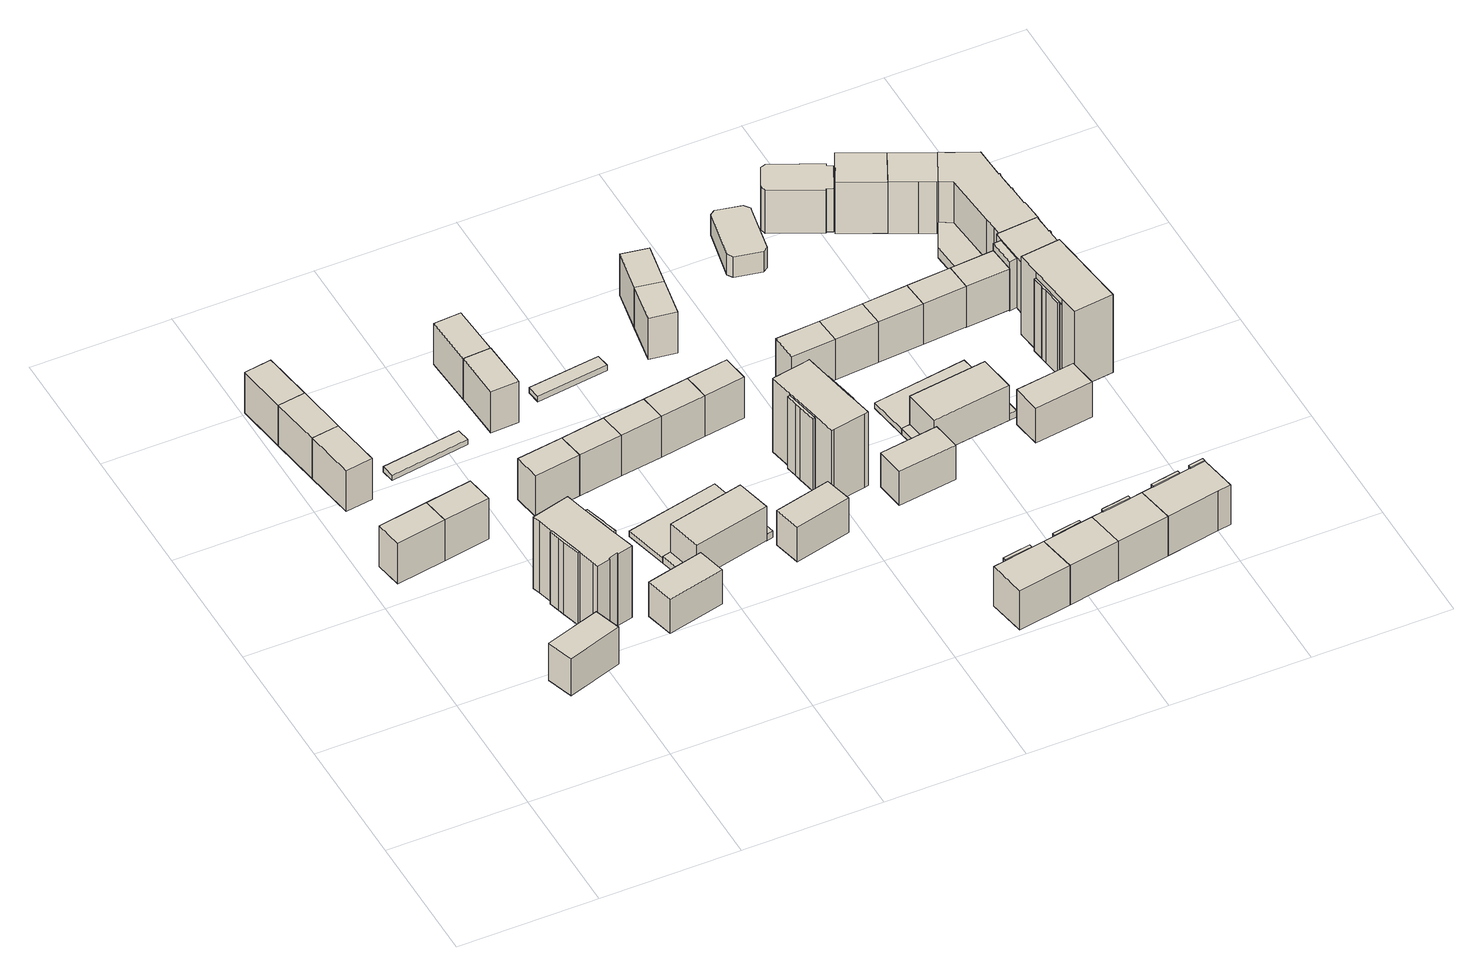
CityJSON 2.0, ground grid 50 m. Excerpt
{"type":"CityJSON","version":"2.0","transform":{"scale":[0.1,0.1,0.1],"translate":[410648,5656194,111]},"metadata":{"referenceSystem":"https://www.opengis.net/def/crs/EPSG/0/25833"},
"CityObjects":{
"building1":{"type":"Building","attributes":{"Gemeindeschluessel":14612000,"Dachtyp_tdc":"tdcFreeFormRoof","Dachneigung":35.3,"QualitaetDacherkennung":76,"Geometrietyp2DReferenz":"3000","measuredHeight":19.2,"function":"31001_9998","roofType":"5000"},"geometry":[{"type":"Solid","lod":"1","boundaries":[[[[0,1,2,3]],[[4,5,6,7]],[[3,5,4,0]],[[2,6,5,3]],[[1,7,6,2]],[[0,4,7,1]]]]}]},
"building2":{"type":"Building","attributes":{"Dachtyp_tdc":"tdcPolyFlatRoof","Gemeindeschluessel":14612000,"Dachneigung":0,"QualitaetDacherkennung":44,"Geometrietyp2DReferenz":"3000","measuredHeight":15.73,"function":"31001_9998","roofType":"1000"},"geometry":[{"type":"Solid","lod":"1","boundaries":[[[[8,9,10,11]],[[12,13,14,15]],[[11,13,12,8]],[[10,14,13,11]],[[9,15,14,10]],[[8,12,15,9]]]]}]},
"building3":{"type":"Building","attributes":{"Dachtyp_tdc":"tdcFreeFormRoof","Gemeindeschluessel":14612000,"Dachneigung":35.33,"QualitaetDacherkennung":81,"Geometrietyp2DReferenz":"3000","measuredHeight":19.13,"function":"31001_9998","roofType":"5000"},"geometry":[{"type":"Solid","lod":"1","boundaries":[[[[16,17,18,19]],[[20,21,22,23]],[[19,21,20,16]],[[18,22,21,19]],[[17,23,22,18]],[[16,20,23,17]]]]}]},
"building4":{"type":"Building","attributes":{"Dachtyp_tdc":"tdcGableRoof","Gemeindeschluessel":14612000,"Dachneigung":35.37,"QualitaetDacherkennung":86,"Geometrietyp2DReferenz":"3000","measuredHeight":19.15,"function":"31001_9998","roofType":"3100"},"geometry":[{"type":"Solid","lod":"1","boundaries":[[[[16,19,24,25]],[[20,26,27,21]],[[25,26,20,16]],[[24,27,26,25]],[[19,21,27,24]],[[16,20,21,19]]]]}]},
"building5":{"type":"Building","attributes":{"Dachtyp_tdc":"tdcGableRoof","Gemeindeschluessel":14612000,"Dachneigung":35.47,"QualitaetDacherkennung":86,"Geometrietyp2DReferenz":"3000","measuredHeight":19.15,"function":"31001_9998","roofType":"3100"},"geometry":[{"type":"Solid","lod":"1","boundaries":[[[[28,29,30,31]],[[32,27,26,33]],[[31,27,32,28]],[[30,26,27,31]],[[29,33,26,30]],[[28,32,33,29]]]]}]},
"building6":{"type":"Building","attributes":{"Dachtyp_tdc":"tdcFreeFormRoof","Gemeindeschluessel":14612000,"Dachneigung":35.46,"QualitaetDacherkennung":73,"Geometrietyp2DReferenz":"3000","measuredHeight":19.23,"function":"31001_9998","roofType":"5000"},"geometry":[{"type":"Solid","lod":"1","boundaries":[[[[1,0,34,35]],[[7,36,37,4]],[[35,36,7,1]],[[34,37,36,35]],[[0,4,37,34]],[[1,7,4,0]]]]}]},
"building7":{"type":"Building","attributes":{"Gemeindeschluessel":14612000,"Geometrietyp2DReferenz":"3000","function":"31001_9998","roofType":"9999"},"children":["building7-1","building7-2","building7-3","building7-4"]},
"building7-1":{"type":"BuildingPart","attributes":{"Dachtyp_tdc":"tdcPolyFlatRoof","Dachneigung":0,"QualitaetDacherkennung":0,"Geometrietyp2DReferenz":"3000","measuredHeight":11.37,"roofType":"9999"},"parents":["building7"],"geometry":[{"type":"Solid","lod":"1","boundaries":[[[[38,39,40,41]],[[42,43,44,45]],[[41,43,42,38]],[[40,44,43,41]],[[39,45,44,40]],[[38,42,45,39]]]]}]},
"building7-2":{"type":"BuildingPart","attributes":{"Dachtyp_tdc":"tdcCutGableRoof","Dachneigung":0.049,"QualitaetDacherkennung":58,"Geometrietyp2DReferenz":"3000","measuredHeight":33.03,"roofType":"9999"},"parents":["building7"],"geometry":[{"type":"Solid","lod":"1","boundaries":[[[[46,47,48,49,50,51,52,53,54,55,56,57,58,59,60,61,62]],[[63,64,65,66,67,68,69,70,71,72,73,74,75,76,77,78,79]],[[61,64,63,62]],[[60,65,64,61]],[[59,66,65,60]],[[58,67,66,59]],[[57,68,67,58]],[[56,69,68,57]],[[55,70,69,56]],[[54,71,70,55]],[[53,72,71,54]],[[52,73,72,53]],[[51,74,73,52]],[[50,75,74,51]],[[49,76,75,50]],[[48,77,76,49]],[[47,78,77,48]],[[46,79,78,47]],[[62,63,79,46]]]]}]},
"building7-3":{"type":"BuildingPart","attributes":{"Dachtyp_tdc":"tdcPolyFlatRoof","Dachneigung":0,"QualitaetDacherkennung":45,"Geometrietyp2DReferenz":"3000","measuredHeight":30.66,"roofType":"1000"},"parents":["building7"],"geometry":[{"type":"Solid","lod":"1","boundaries":[[[[80,81,82,83,84,85,86]],[[73,72,87,88,89,90,74]],[[86,72,73,80]],[[85,87,72,86]],[[84,88,87,85]],[[83,89,88,84]],[[82,90,89,83]],[[81,74,90,82]],[[80,73,74,81]]]]}]},
"building7-4":{"type":"BuildingPart","attributes":{"Dachtyp_tdc":"tdcGableRoof","Dachneigung":23.63,"QualitaetDacherkennung":9,"Geometrietyp2DReferenz":"3000","measuredHeight":31.98,"roofType":"3100"},"parents":["building7"],"geometry":[{"type":"Solid","lod":"1","boundaries":[[[[91,92,93,94,95,96,97,98,99]],[[100,63,101,79,102,103,42,104,45]],[[99,63,100,91]],[[98,101,63,99]],[[97,79,101,98]],[[96,102,79,97]],[[95,103,102,96]],[[94,42,103,95]],[[93,104,42,94]],[[92,45,104,93]],[[91,100,45,92]]]]}]},
"building8":{"type":"Building","attributes":{"Dachtyp_tdc":"tdcPolyFlatRoof","Gemeindeschluessel":14612000,"Dachneigung":3.06,"QualitaetDacherkennung":76,"Geometrietyp2DReferenz":"3000","measuredHeight":2.43,"function":"31001_2463","roofType":"2100"},"geometry":[{"type":"Solid","lod":"1","boundaries":[[[[105,106,107,108]],[[109,110,111,112]],[[108,110,109,105]],[[107,111,110,108]],[[106,112,111,107]],[[105,109,112,106]]]]}]},
"building9":{"type":"Building","attributes":{"Dachtyp_tdc":"tdcPolyFlatRoof","Gemeindeschluessel":14612000,"Dachneigung":0,"QualitaetDacherkennung":47,"Geometrietyp2DReferenz":"3000","measuredHeight":14.62,"function":"31001_9998","roofType":"1000"},"geometry":[{"type":"Solid","lod":"1","boundaries":[[[[113,114,115,116]],[[117,118,119,120]],[[116,118,117,113]],[[115,119,118,116]],[[114,120,119,115]],[[113,117,120,114]]]]}]},
"building10":{"type":"Building","attributes":{"Dachtyp_tdc":"tdcGableRoof","Gemeindeschluessel":14612000,"Dachneigung":35.01,"QualitaetDacherkennung":72,"Geometrietyp2DReferenz":"3000","measuredHeight":19.24,"function":"31001_9998","roofType":"3100"},"geometry":[{"type":"Solid","lod":"1","boundaries":[[[[121,122,123,124]],[[125,126,127,128]],[[124,126,125,121]],[[123,127,126,124]],[[122,128,127,123]],[[121,125,128,122]]]]}]},
"building11":{"type":"Building","attributes":{"Dachtyp_tdc":"tdcGableRoof","Gemeindeschluessel":14612000,"Dachneigung":35.02,"QualitaetDacherkennung":82,"Geometrietyp2DReferenz":"3000","measuredHeight":19.21,"function":"31001_9998","roofType":"3100"},"geometry":[{"type":"Solid","lod":"1","boundaries":[[[[129,130,131,132]],[[133,134,135,136]],[[132,134,133,129]],[[131,135,134,132]],[[130,136,135,131]],[[129,133,136,130]]]]}]},
"building12":{"type":"Building","attributes":{"Dachtyp_tdc":"tdcGableRoof","Gemeindeschluessel":14612000,"Dachneigung":35.08,"QualitaetDacherkennung":74,"Geometrietyp2DReferenz":"3000","measuredHeight":19.22,"function":"31001_9998","roofType":"3100"},"geometry":[{"type":"Solid","lod":"1","boundaries":[[[[124,123,137,138]],[[126,139,140,127]],[[138,139,126,124]],[[137,140,139,138]],[[123,127,140,137]],[[124,126,127,123]]]]}]},
"building13":{"type":"Building","attributes":{"Dachtyp_tdc":"tdcGableRoof","Gemeindeschluessel":14612000,"Dachneigung":34.57,"QualitaetDacherkennung":92,"Geometrietyp2DReferenz":"3000","measuredHeight":19.18,"function":"31001_9998","roofType":"3100"},"geometry":[{"type":"Solid","lod":"1","boundaries":[[[[141,142,143,144]],[[145,135,134,146]],[[144,135,145,141]],[[143,134,135,144]],[[142,146,134,143]],[[141,145,146,142]]]]}]},
"building14":{"type":"Building","attributes":{"Dachtyp_tdc":"tdcPolyFlatRoof","Gemeindeschluessel":14612000,"Dachneigung":0,"QualitaetDacherkennung":71,"Geometrietyp2DReferenz":"3000","measuredHeight":14.62,"function":"31001_9998","roofType":"1000"},"geometry":[{"type":"Solid","lod":"1","boundaries":[[[[147,148,149,150]],[[151,152,153,154]],[[150,152,151,147]],[[149,153,152,150]],[[148,154,153,149]],[[147,151,154,148]]]]}]},
"building15":{"type":"Building","attributes":{"Gemeindeschluessel":14612000,"Geometrietyp2DReferenz":"3000","function":"31001_2463","roofType":"9999"},"children":["building15-1","building15-2","building15-3"]},
"building15-1":{"type":"BuildingPart","attributes":{"Dachtyp_tdc":"tdcPolyFlatRoof","Dachneigung":0,"QualitaetDacherkennung":81,"Geometrietyp2DReferenz":"3000","measuredHeight":2.26,"roofType":"1000"},"parents":["building15"],"geometry":[{"type":"Solid","lod":"1","boundaries":[[[[155,156,157,158,159,160]],[[161,162,163,164,165,166]],[[160,162,161,155]],[[159,163,162,160]],[[158,164,163,159]],[[157,165,164,158]],[[156,166,165,157]],[[155,161,166,156]]]]}]},
"building15-2":{"type":"BuildingPart","attributes":{"Dachtyp_tdc":"tdcFreeFormRoof","Dachneigung":40.94,"QualitaetDacherkennung":21,"Geometrietyp2DReferenz":"3000","measuredHeight":3.34,"roofType":"5000"},"parents":["building15"],"geometry":[{"type":"Solid","lod":"1","boundaries":[[[[167,168,169,170]],[[162,171,172,163]],[[170,171,162,167]],[[169,172,171,170]],[[168,163,172,169]],[[167,162,163,168]]]]}]},
"building15-3":{"type":"BuildingPart","attributes":{"Dachtyp_tdc":"tdcFreeFormRoof","Dachneigung":34.48,"QualitaetDacherkennung":20,"Geometrietyp2DReferenz":"3000","measuredHeight":3.34,"roofType":"5000"},"parents":["building15"],"geometry":[{"type":"Solid","lod":"1","boundaries":[[[[173,174,175,176]],[[164,177,178,165]],[[176,177,164,173]],[[175,178,177,176]],[[174,165,178,175]],[[173,164,165,174]]]]}]},
"building16":{"type":"Building","attributes":{"Dachtyp_tdc":"tdcGableRoof","Gemeindeschluessel":14612000,"Dachneigung":35.25,"QualitaetDacherkennung":74,"Geometrietyp2DReferenz":"3000","measuredHeight":19.19,"function":"31001_9998","roofType":"3100"},"geometry":[{"type":"Solid","lod":"1","boundaries":[[[[179,180,138,137]],[[181,140,139,182]],[[137,140,181,179]],[[138,139,140,137]],[[180,182,139,138]],[[179,181,182,180]]]]}]},
"building17":{"type":"Building","attributes":{"Dachtyp_tdc":"tdcPolyFlatRoof","Gemeindeschluessel":14612000,"Dachneigung":2.57,"QualitaetDacherkennung":64,"Geometrietyp2DReferenz":"3000","measuredHeight":2.38,"function":"31001_2463","roofType":"2100"},"geometry":[{"type":"Solid","lod":"1","boundaries":[[[[183,184,185,186]],[[187,188,189,190]],[[186,188,187,183]],[[185,189,188,186]],[[184,190,189,185]],[[183,187,190,184]]]]}]},
"building18":{"type":"Building","attributes":{"Dachtyp_tdc":"tdcPolyFlatRoof","Gemeindeschluessel":14612000,"Dachneigung":0,"QualitaetDacherkennung":52,"Geometrietyp2DReferenz":"3000","measuredHeight":14.67,"function":"31001_9998","roofType":"1000"},"geometry":[{"type":"Solid","lod":"1","boundaries":[[[[191,192,193,194]],[[195,196,197,198]],[[194,196,195,191]],[[193,197,196,194]],[[192,198,197,193]],[[191,195,198,192]]]]}]},
"building19":{"type":"Building","attributes":{"Dachtyp_tdc":"tdcGableRoof","Gemeindeschluessel":14612000,"Dachneigung":35.07,"QualitaetDacherkennung":74,"Geometrietyp2DReferenz":"3000","measuredHeight":19.18,"function":"31001_9998","roofType":"3100"},"geometry":[{"type":"Solid","lod":"1","boundaries":[[[[179,199,200,201,202,180,203]],[[181,204,182,205,206,207,208]],[[203,204,181,179]],[[180,182,204,203]],[[202,205,182,180]],[[201,206,205,202]],[[200,207,206,201]],[[199,208,207,200]],[[179,181,208,199]]]]}]},
"building20":{"type":"Building","attributes":{"Dachtyp_tdc":"tdcFreeFormRoof","Gemeindeschluessel":14612000,"Dachneigung":34.84,"QualitaetDacherkennung":72,"Geometrietyp2DReferenz":"3000","measuredHeight":19.18,"function":"31001_9998","roofType":"5000"},"geometry":[{"type":"Solid","lod":"1","boundaries":[[[[202,200,199,209,210]],[[205,211,212,208,207]],[[210,211,205,202]],[[209,212,211,210]],[[199,208,212,209]],[[200,207,208,199]],[[202,205,207,200]]]]}]},
"building21":{"type":"Building","attributes":{"Gemeindeschluessel":14612000,"Geometrietyp2DReferenz":"3000","function":"31001_9998","roofType":"9999"},"children":["building21-1","building21-2","building21-3","building21-4"]},
"building21-1":{"type":"BuildingPart","attributes":{"Dachtyp_tdc":"tdcPolyFlatRoof","Dachneigung":0,"QualitaetDacherkennung":2,"Geometrietyp2DReferenz":"3000","measuredHeight":20.33,"roofType":"1000"},"parents":["building21"],"geometry":[{"type":"Solid","lod":"1","boundaries":[[[[213,214,215,216]],[[217,218,219,220]],[[216,218,217,213]],[[215,219,218,216]],[[214,220,219,215]],[[213,217,220,214]]]]}]},
"building21-2":{"type":"BuildingPart","attributes":{"Dachtyp_tdc":"tdcPolyFlatRoof","Dachneigung":2.72,"QualitaetDacherkennung":53,"Geometrietyp2DReferenz":"3000","measuredHeight":30.73,"roofType":"2100"},"parents":["building21"],"geometry":[{"type":"Solid","lod":"1","boundaries":[[[[221,222,223,224,225,226]],[[227,228,229,230,231,232]],[[226,228,227,221]],[[225,229,228,226]],[[224,230,229,225]],[[223,231,230,224]],[[222,232,231,223]],[[221,227,232,222]]]]}]},
"building21-3":{"type":"BuildingPart","attributes":{"Dachtyp_tdc":"tdcCutGableRoof","Dachneigung":0.01,"QualitaetDacherkennung":59,"Geometrietyp2DReferenz":"3000","measuredHeight":33.05,"roofType":"9999"},"parents":["building21"],"geometry":[{"type":"Solid","lod":"1","boundaries":[[[[233,234,235,236,237,238,239,240,241,242,243,244,245]],[[246,247,248,249,250,251,252,253,232,231,254,255,256]],[[245,247,246,233]],[[244,248,247,245]],[[243,249,248,244]],[[242,250,249,243]],[[241,251,250,242]],[[240,252,251,241]],[[239,253,252,240]],[[238,232,253,239]],[[237,231,232,238]],[[236,254,231,237]],[[235,255,254,236]],[[234,256,255,235]],[[233,246,256,234]]]]}]},
"building21-4":{"type":"BuildingPart","attributes":{"Dachtyp_tdc":"tdcFreeFormRoof","Dachneigung":55.56,"QualitaetDacherkennung":28,"Geometrietyp2DReferenz":"3000","measuredHeight":30.72,"roofType":"5000"},"parents":["building21"],"geometry":[{"type":"Solid","lod":"1","boundaries":[[[[257,258,259,260,261,262,263,264]],[[247,265,220,219,266,267,249,248]],[[264,265,247,257]],[[263,220,265,264]],[[262,219,220,263]],[[261,266,219,262]],[[260,267,266,261]],[[259,249,267,260]],[[258,248,249,259]],[[257,247,248,258]]]]}]},
"building22":{"type":"Building","attributes":{"Dachtyp_tdc":"tdcGableRoof","Gemeindeschluessel":14612000,"Dachneigung":35.06,"QualitaetDacherkennung":81,"Geometrietyp2DReferenz":"3000","measuredHeight":19.16,"function":"31001_9998","roofType":"3100"},"geometry":[{"type":"Solid","lod":"1","boundaries":[[[[268,269,270,271]],[[272,273,274,275]],[[271,273,272,268]],[[270,274,273,271]],[[269,275,274,270]],[[268,272,275,269]]]]}]},
"building23":{"type":"Building","attributes":{"Gemeindeschluessel":14612000,"Geometrietyp2DReferenz":"3000","function":"31001_9998","roofType":"9999"},"children":["building23-1","building23-2"]},
"building23-1":{"type":"BuildingPart","attributes":{"Dachtyp_tdc":"tdcPolyFlatRoof","Dachneigung":0,"QualitaetDacherkennung":71,"Geometrietyp2DReferenz":"3000","measuredHeight":16.85,"roofType":"1000"},"parents":["building23"],"geometry":[{"type":"Solid","lod":"1","boundaries":[[[[276,277,278,279,280,281]],[[282,283,284,285,286,287]],[[280,283,282,281]],[[279,284,283,280]],[[278,285,284,279]],[[277,286,285,278]],[[276,287,286,277]],[[281,282,287,276]]]]}]},
"building23-2":{"type":"BuildingPart","attributes":{"Dachtyp_tdc":"tdcPolyFlatRoof","Dachneigung":26.55,"QualitaetDacherkennung":42,"Geometrietyp2DReferenz":"3000","measuredHeight":17.39,"roofType":"2100"},"parents":["building23"],"geometry":[{"type":"Solid","lod":"1","boundaries":[[[[288,289,290,291,292,293]],[[294,295,296,297,282,287]],[[293,295,294,288]],[[292,296,295,293]],[[291,297,296,292]],[[290,282,297,291]],[[289,287,282,290]],[[288,294,287,289]]]]}]},
"building24":{"type":"Building","attributes":{"Dachtyp_tdc":"tdcGableRoof","Gemeindeschluessel":14612000,"Dachneigung":35.36,"QualitaetDacherkennung":91,"Geometrietyp2DReferenz":"3000","measuredHeight":19.17,"function":"31001_9998","roofType":"3100"},"geometry":[{"type":"Solid","lod":"1","boundaries":[[[[271,270,298,299]],[[273,300,301,274]],[[299,300,273,271]],[[298,301,300,299]],[[270,274,301,298]],[[271,273,274,270]]]]}]},
"building25":{"type":"Building","attributes":{"Dachtyp_tdc":"tdcPolyFlatRoof","Gemeindeschluessel":14612000,"Dachneigung":0,"QualitaetDacherkennung":49,"Geometrietyp2DReferenz":"3000","measuredHeight":14.64,"function":"31001_9998","roofType":"1000"},"geometry":[{"type":"Solid","lod":"1","boundaries":[[[[302,303,304,305]],[[306,307,308,309]],[[305,307,306,302]],[[304,308,307,305]],[[303,309,308,304]],[[302,306,309,303]]]]}]},
"building26":{"type":"Building","attributes":{"Gemeindeschluessel":14612000,"Geometrietyp2DReferenz":"3000","function":"31001_9998","roofType":"9999"},"children":["building26-1","building26-2"]},
"building26-1":{"type":"BuildingPart","attributes":{"Dachtyp_tdc":"tdcPolyFlatRoof","Dachneigung":0,"QualitaetDacherkennung":74,"Geometrietyp2DReferenz":"3000","measuredHeight":16.84,"roofType":"1000"},"parents":["building26"],"geometry":[{"type":"Solid","lod":"1","boundaries":[[[[279,310,311,312,313,280]],[[284,283,314,315,316,317]],[[280,283,284,279]],[[313,314,283,280]],[[312,315,314,313]],[[311,316,315,312]],[[310,317,316,311]],[[279,284,317,310]]]]}]},
"building26-2":{"type":"BuildingPart","attributes":{"Dachtyp_tdc":"tdcPolyFlatRoof","Dachneigung":28.05,"QualitaetDacherkennung":41,"Geometrietyp2DReferenz":"3000","measuredHeight":17.35,"roofType":"2100"},"parents":["building26"],"geometry":[{"type":"Solid","lod":"1","boundaries":[[[[318,319,320,321,322,323]],[[324,325,326,327,315,314]],[[323,324,314,318]],[[322,325,324,323]],[[321,326,325,322]],[[320,327,326,321]],[[319,315,327,320]],[[318,314,315,319]]]]}]},
"building27":{"type":"Building","attributes":{"Dachtyp_tdc":"tdcGableRoof","Gemeindeschluessel":14612000,"Dachneigung":35.14,"QualitaetDacherkennung":75,"Geometrietyp2DReferenz":"3000","measuredHeight":19.21,"function":"31001_9998","roofType":"3100"},"geometry":[{"type":"Solid","lod":"1","boundaries":[[[[328,329,330,331]],[[332,333,334,335]],[[331,333,332,328]],[[330,334,333,331]],[[329,335,334,330]],[[328,332,335,329]]]]}]},
"building28":{"type":"Building","attributes":{"Dachtyp_tdc":"tdcGableRoof","Gemeindeschluessel":14612000,"Dachneigung":35.16,"QualitaetDacherkennung":73,"Geometrietyp2DReferenz":"3000","measuredHeight":19.2,"function":"31001_9998","roofType":"3100"},"geometry":[{"type":"Solid","lod":"1","boundaries":[[[[331,330,336,337]],[[333,338,339,334]],[[337,338,333,331]],[[336,339,338,337]],[[330,334,339,336]],[[331,333,334,330]]]]}]},
"building29":{"type":"Building","attributes":{"Gemeindeschluessel":14612000,"Geometrietyp2DReferenz":"3000","function":"31001_9998","roofType":"9999"},"children":["building29-1","building29-2"]},
"building29-1":{"type":"BuildingPart","attributes":{"Dachtyp_tdc":"tdcPolyFlatRoof","Dachneigung":27.75,"QualitaetDacherkennung":39,"Geometrietyp2DReferenz":"3000","measuredHeight":17.38,"roofType":"2100"},"parents":["building29"],"geometry":[{"type":"Solid","lod":"1","boundaries":[[[[340,341,342,343,344,345,346]],[[347,348,349,350,351,352,353]],[[346,348,347,340]],[[345,349,348,346]],[[344,350,349,345]],[[343,351,350,344]],[[342,352,351,343]],[[341,353,352,342]],[[340,347,353,341]]]]}]},
"building29-2":{"type":"BuildingPart","attributes":{"Dachtyp_tdc":"tdcPolyFlatRoof","Dachneigung":0,"QualitaetDacherkennung":73,"Geometrietyp2DReferenz":"3000","measuredHeight":16.87,"roofType":"1000"},"parents":["building29"],"geometry":[{"type":"Solid","lod":"1","boundaries":[[[[310,354,355,356,357,358,311]],[[359,360,347,353,352,361,362]],[[311,360,359,310]],[[358,347,360,311]],[[357,353,347,358]],[[356,352,353,357]],[[355,361,352,356]],[[354,362,361,355]],[[310,359,362,354]]]]}]},
"building30":{"type":"Building","attributes":{"Dachtyp_tdc":"tdcPolyFlatRoof","Gemeindeschluessel":14612000,"Dachneigung":0,"QualitaetDacherkennung":66,"Geometrietyp2DReferenz":"3000","measuredHeight":14.77,"function":"31001_9998","roofType":"1000"},"geometry":[{"type":"Solid","lod":"1","boundaries":[[[[363,364,365,366]],[[367,368,369,370]],[[366,368,367,363]],[[365,369,368,366]],[[364,370,369,365]],[[363,367,370,364]]]]}]},
"building31":{"type":"Building","attributes":{"Gemeindeschluessel":14612000,"Geometrietyp2DReferenz":"3000","function":"31001_2463","roofType":"9999"},"children":["building31-1","building31-2","building31-3"]},
"building31-1":{"type":"BuildingPart","attributes":{"Dachtyp_tdc":"tdcFreeFormRoof","Dachneigung":36.9,"QualitaetDacherkennung":18,"Geometrietyp2DReferenz":"3000","measuredHeight":3.34,"roofType":"5000"},"parents":["building31"],"geometry":[{"type":"Solid","lod":"1","boundaries":[[[[371,372,373,374]],[[375,376,367,370]],[[374,376,375,371]],[[373,367,376,374]],[[372,370,367,373]],[[371,375,370,372]]]]}]},
"building31-2":{"type":"BuildingPart","attributes":{"Dachtyp_tdc":"tdcFreeFormRoof","Dachneigung":27.4,"QualitaetDacherkennung":27,"Geometrietyp2DReferenz":"3000","measuredHeight":3.13,"roofType":"5000"},"parents":["building31"],"geometry":[{"type":"Solid","lod":"1","boundaries":[[[[377,378,379,380]],[[369,368,381,382]],[[380,368,369,377]],[[379,381,368,380]],[[378,382,381,379]],[[377,369,382,378]]]]}]},
"building31-3":{"type":"BuildingPart","attributes":{"Dachtyp_tdc":"tdcPolyFlatRoof","Dachneigung":0,"QualitaetDacherkennung":81,"Geometrietyp2DReferenz":"3000","measuredHeight":2.35,"roofType":"1000"},"parents":["building31"],"geometry":[{"type":"Solid","lod":"1","boundaries":[[[[383,384,385,386,387,388]],[[389,375,370,369,382,390]],[[388,375,389,383]],[[387,370,375,388]],[[386,369,370,387]],[[385,382,369,386]],[[384,390,382,385]],[[383,389,390,384]]]]}]},
"building32":{"type":"Building","attributes":{"Dachtyp_tdc":"tdcFreeFormRoof","Gemeindeschluessel":14612000,"Dachneigung":10.34,"QualitaetDacherkennung":67,"Geometrietyp2DReferenz":"3000","measuredHeight":9.48,"function":"31001_9998","roofType":"5000"},"geometry":[{"type":"Solid","lod":"1","boundaries":[[[[391,392,393,394,395,396,397,398,399,400]],[[401,402,403,404,405,406,407,408,409,410]],[[400,402,401,391]],[[399,403,402,400]],[[398,404,403,399]],[[397,405,404,398]],[[396,406,405,397]],[[395,407,406,396]],[[394,408,407,395]],[[393,409,408,394]],[[392,410,409,393]],[[391,401,410,392]]]]}]},
"building33":{"type":"Building","attributes":{"Dachtyp_tdc":"tdcGableRoof","Gemeindeschluessel":14612000,"Dachneigung":35.22,"QualitaetDacherkennung":74,"Geometrietyp2DReferenz":"3000","measuredHeight":19.16,"function":"31001_9998","roofType":"3100"},"geometry":[{"type":"Solid","lod":"1","boundaries":[[[[337,336,411,412]],[[338,413,414,339]],[[412,413,338,337]],[[411,414,413,412]],[[336,339,414,411]],[[337,338,339,336]]]]}]},
"building34":{"type":"Building","attributes":{"Gemeindeschluessel":14612000,"Geometrietyp2DReferenz":"3000","function":"31001_9998","roofType":"9999"},"children":["building34-1","building34-2","building34-3"]},
"building34-1":{"type":"BuildingPart","attributes":{"Dachtyp_tdc":"tdcPolyFlatRoof","Dachneigung":26.48,"QualitaetDacherkennung":44,"Geometrietyp2DReferenz":"3000","measuredHeight":17.35,"roofType":"2100"},"parents":["building34"],"geometry":[{"type":"Solid","lod":"1","boundaries":[[[[415,416,417,418,419,420]],[[421,422,423,424,425,426]],[[420,422,421,415]],[[419,423,422,420]],[[418,424,423,419]],[[417,425,424,418]],[[416,426,425,417]],[[415,421,426,416]]]]}]},
"building34-2":{"type":"BuildingPart","attributes":{"Dachtyp_tdc":"tdcPolyFlatRoof","Dachneigung":30.04,"QualitaetDacherkennung":31,"Geometrietyp2DReferenz":"3000","measuredHeight":17.42,"roofType":"2100"},"parents":["building34"],"geometry":[{"type":"Solid","lod":"1","boundaries":[[[[427,428,429,430]],[[431,432,433,434]],[[430,432,431,427]],[[429,433,432,430]],[[428,434,433,429]],[[427,431,434,428]]]]}]},
"building34-3":{"type":"BuildingPart","attributes":{"Dachtyp_tdc":"tdcPolyFlatRoof","Dachneigung":0,"QualitaetDacherkennung":74,"Geometrietyp2DReferenz":"3000","measuredHeight":16.84,"roofType":"1000"},"parents":["building34"],"geometry":[{"type":"Solid","lod":"1","boundaries":[[[[355,354,435,436,437,438,439,440]],[[441,426,425,433,432,442,443,444]],[[440,426,441,355]],[[439,425,426,440]],[[438,433,425,439]],[[437,432,433,438]],[[436,442,432,437]],[[435,443,442,436]],[[354,444,443,435]],[[355,441,444,354]]]]}]},
"building35":{"type":"Building","attributes":{"Dachtyp_tdc":"tdcPolyFlatRoof","Gemeindeschluessel":14612000,"Dachneigung":0,"QualitaetDacherkennung":48,"Geometrietyp2DReferenz":"3000","measuredHeight":14.83,"function":"31001_9998","roofType":"1000"},"geometry":[{"type":"Solid","lod":"1","boundaries":[[[[445,446,447,448]],[[449,450,451,452]],[[448,450,449,445]],[[447,451,450,448]],[[446,452,451,447]],[[445,449,452,446]]]]}]},
"building36":{"type":"Building","attributes":{"Dachtyp_tdc":"tdcGableRoof","Gemeindeschluessel":14612000,"Dachneigung":35.33,"QualitaetDacherkennung":73,"Geometrietyp2DReferenz":"3000","measuredHeight":19.18,"function":"31001_9998","roofType":"3100"},"geometry":[{"type":"Solid","lod":"1","boundaries":[[[[412,411,453,454]],[[413,455,456,414]],[[454,455,413,412]],[[453,456,455,454]],[[411,414,456,453]],[[412,413,414,411]]]]}]},
"building37":{"type":"Building","attributes":{"Dachtyp_tdc":"tdcFreeFormRoof","Gemeindeschluessel":14612000,"Dachneigung":14.44,"QualitaetDacherkennung":61,"Geometrietyp2DReferenz":"3000","measuredHeight":19.17,"function":"31001_9998","roofType":"5000"},"geometry":[{"type":"Solid","lod":"1","boundaries":[[[[457,458,459,460,461,462,463,464,465,466,467,468,469,470]],[[471,472,473,474,475,476,477,478,479,480,481,482,483,484]],[[470,472,471,457]],[[469,473,472,470]],[[468,474,473,469]],[[467,475,474,468]],[[466,476,475,467]],[[465,477,476,466]],[[464,478,477,465]],[[463,479,478,464]],[[462,480,479,463]],[[461,481,480,462]],[[460,482,481,461]],[[459,483,482,460]],[[458,484,483,459]],[[457,471,484,458]]]]}]},
"building38":{"type":"Building","attributes":{"Dachtyp_tdc":"tdcGableRoof","Gemeindeschluessel":14612000,"Dachneigung":35.41,"QualitaetDacherkennung":72,"Geometrietyp2DReferenz":"3000","measuredHeight":19.31,"function":"31001_9998","roofType":"3100"},"geometry":[{"type":"Solid","lod":"1","boundaries":[[[[454,453,485,486]],[[487,488,489,490]],[[486,488,487,454]],[[485,489,488,486]],[[453,490,489,485]],[[454,487,490,453]]]]}]},
"building39":{"type":"Building","attributes":{"Dachtyp_tdc":"tdcGableRoof","Gemeindeschluessel":14612000,"Dachneigung":34.27,"QualitaetDacherkennung":56,"Geometrietyp2DReferenz":"3000","measuredHeight":24.07,"function":"31001_9998","roofType":"3100"},"geometry":[{"type":"Solid","lod":"1","boundaries":[[[[491,492,493,494]],[[495,496,497,498]],[[494,496,495,491]],[[493,497,496,494]],[[492,498,497,493]],[[491,495,498,492]]]]}]},
"building40":{"type":"Building","attributes":{"Gemeindeschluessel":14612000,"Geometrietyp2DReferenz":"3000","function":"31001_9998","roofType":"9999"},"children":["building40-1","building40-2","building40-3","building40-4"]},
"building40-1":{"type":"BuildingPart","attributes":{"Dachtyp_tdc":"tdcPolyFlatRoof","Dachneigung":0,"QualitaetDacherkennung":58,"Geometrietyp2DReferenz":"3000","measuredHeight":33.25,"roofType":"1000"},"parents":["building40"],"geometry":[{"type":"Solid","lod":"1","boundaries":[[[[499,500,501,502,503,504,505,506,507,508]],[[509,510,511,512,513,514,515,516,517,518]],[[508,509,518,499]],[[507,510,509,508]],[[506,511,510,507]],[[505,512,511,506]],[[504,513,512,505]],[[503,514,513,504]],[[502,515,514,503]],[[501,516,515,502]],[[500,517,516,501]],[[499,518,517,500]]]]}]},
"building40-2":{"type":"BuildingPart","attributes":{"Dachtyp_tdc":"tdcPolyFlatRoof","Dachneigung":0,"QualitaetDacherkennung":45,"Geometrietyp2DReferenz":"3000","measuredHeight":30.84,"roofType":"1000"},"parents":["building40"],"geometry":[{"type":"Solid","lod":"1","boundaries":[[[[519,520,521,522,523,524,525,526]],[[515,514,527,528,529,530,531,532]],[[526,514,515,519]],[[525,527,514,526]],[[524,528,527,525]],[[523,529,528,524]],[[522,530,529,523]],[[521,531,530,522]],[[520,532,531,521]],[[519,515,532,520]]]]}]},
"building40-3":{"type":"BuildingPart","attributes":{"Dachtyp_tdc":"tdcPolyFlatRoof","Dachneigung":0,"QualitaetDacherkennung":39,"Geometrietyp2DReferenz":"3000","measuredHeight":2.91,"roofType":"1000"},"parents":["building40"],"geometry":[{"type":"Solid","lod":"1","boundaries":[[[[533,534,535,536,537,538]],[[530,539,540,541,542,531]],[[538,539,530,533]],[[537,540,539,538]],[[536,541,540,537]],[[535,542,541,536]],[[534,531,542,535]],[[533,530,531,534]]]]}]},
"building40-4":{"type":"BuildingPart","attributes":{"Dachtyp_tdc":"tdcPolyFlatRoof","Dachneigung":0,"QualitaetDacherkennung":61,"Geometrietyp2DReferenz":"3000","measuredHeight":30.77,"roofType":"1000"},"parents":["building40"],"geometry":[{"type":"Solid","lod":"1","boundaries":[[[[543,544,545,546,547,548,549,550]],[[551,552,553,554,555,556,509,518]],[[550,551,518,543]],[[549,552,551,550]],[[548,553,552,549]],[[547,554,553,548]],[[546,555,554,547]],[[545,556,555,546]],[[544,509,556,545]],[[543,518,509,544]]]]}]},
"building41":{"type":"Building","attributes":{"Dachtyp_tdc":"tdcPolyFlatRoof","Gemeindeschluessel":14612000,"Dachneigung":0,"QualitaetDacherkennung":67,"Geometrietyp2DReferenz":"3000","measuredHeight":4.38,"function":"31001_9998","roofType":"1000"},"geometry":[{"type":"Solid","lod":"1","boundaries":[[[[557,558,559,560,561,562,563,564,565]],[[566,567,568,569,570,571,572,573,574]],[[565,567,566,557]],[[564,568,567,565]],[[563,569,568,564]],[[562,570,569,563]],[[561,571,570,562]],[[560,572,571,561]],[[559,573,572,560]],[[558,574,573,559]],[[557,566,574,558]]]]}]},
"building42":{"type":"Building","attributes":{"Dachtyp_tdc":"tdcFreeFormRoof","Gemeindeschluessel":14612000,"Dachneigung":33.11,"QualitaetDacherkennung":54,"Geometrietyp2DReferenz":"3000","measuredHeight":24.17,"function":"31001_9998","roofType":"5000"},"geometry":[{"type":"Solid","lod":"1","boundaries":[[[[575,576,577,578,579,580,494,493,581]],[[582,583,584,585,586,587,588,589,590]],[[581,583,582,575]],[[493,584,583,581]],[[494,585,584,493]],[[580,586,585,494]],[[579,587,586,580]],[[578,588,587,579]],[[577,589,588,578]],[[576,590,589,577]],[[575,582,590,576]]]]}]},
"building43":{"type":"Building","attributes":{"Gemeindeschluessel":14612000,"Geometrietyp2DReferenz":"3000","function":"31001_9998","roofType":"9999"},"children":["building43-1","building43-2"]},
"building43-1":{"type":"BuildingPart","attributes":{"Dachtyp_tdc":"tdcGableRoof","Dachneigung":32.97,"QualitaetDacherkennung":72,"Geometrietyp2DReferenz":"3000","measuredHeight":22.6,"roofType":"3100"},"parents":["building43"],"geometry":[{"type":"Solid","lod":"1","boundaries":[[[[591,592,593,594]],[[595,596,597,598]],[[594,595,598,591]],[[593,596,595,594]],[[592,597,596,593]],[[591,598,597,592]]]]}]},
"building43-2":{"type":"BuildingPart","attributes":{"Dachtyp_tdc":"tdcGableRoof","Dachneigung":28.56,"QualitaetDacherkennung":68,"Geometrietyp2DReferenz":"3000","measuredHeight":23.86,"roofType":"3100"},"parents":["building43"],"geometry":[{"type":"Solid","lod":"1","boundaries":[[[[599,600,601,602,603,604,605,606,607,608,609,610,611,612,613,614,615,616,617,618,619,620,621,622,623]],[[624,598,597,625,626,627,628,629,630,631,632,633,634,635,636,637,638,639,640,641,642,643,644,645,646]],[[623,598,624,599]],[[622,597,598,623]],[[621,625,597,622]],[[620,626,625,621]],[[619,627,626,620]],[[618,628,627,619]],[[617,629,628,618]],[[616,630,629,617]],[[615,631,630,616]],[[614,632,631,615]],[[613,633,632,614]],[[612,634,633,613]],[[611,635,634,612]],[[610,636,635,611]],[[609,637,636,610]],[[608,638,637,609]],[[607,639,638,608]],[[606,640,639,607]],[[605,641,640,606]],[[604,642,641,605]],[[603,643,642,604]],[[602,644,643,603]],[[601,645,644,602]],[[600,646,645,601]],[[599,624,646,600]]]]}]},
"building44":{"type":"Building","attributes":{"Dachtyp_tdc":"tdcFreeFormRoof","Gemeindeschluessel":14612000,"Dachneigung":32.18,"QualitaetDacherkennung":74,"Geometrietyp2DReferenz":"3000","measuredHeight":24.27,"function":"31001_9998","roofType":"5000"},"geometry":[{"type":"Solid","lod":"1","boundaries":[[[[647,648,649,650,651,652,653,654,655,656,657,658,659,660,661,662,663,664,665,666,667,668,669,670,671]],[[672,673,674,675,676,677,678,679,680,681,682,683,684,685,686,687,688,689,690,691,692,693,694,695,696]],[[671,673,672,647]],[[670,674,673,671]],[[669,675,674,670]],[[668,676,675,669]],[[667,677,676,668]],[[666,678,677,667]],[[665,679,678,666]],[[664,680,679,665]],[[663,681,680,664]],[[662,682,681,663]],[[661,683,682,662]],[[660,684,683,661]],[[659,685,684,660]],[[658,686,685,659]],[[657,687,686,658]],[[656,688,687,657]],[[655,689,688,656]],[[654,690,689,655]],[[653,691,690,654]],[[652,692,691,653]],[[651,693,692,652]],[[650,694,693,651]],[[649,695,694,650]],[[648,696,695,649]],[[647,672,696,648]]]]}]}
},
"vertices":[
[260,1102,188],[244,1200,188],[63,1170,188],[80,1072,188],[260,1102,14],[80,1072,14],[63,1170,14],[244,1200,14],
[534,430,172],[503,526,172],[304,462,172],[335,366,172],[534,430,14],[335,366,14],[304,462,14],[503,526,14],
[59,1631,185],[86,1447,185],[185,1461,185],[158,1645,185],[59,1631,11],[158,1645,11],[185,1461,11],[86,1447,11],
[131,1828,185],[32,1814,185],[32,1814,11],[131,1828,11],
[104,2013,184],[6,1999,184],[32,1814,184],[131,1828,184],[104,2013,11],[6,1999,11],
[428,1130,188],[412,1228,188],[412,1228,14],[428,1130,14],
[634,773,127],[643,737,127],[686,749,127],[676,784,127],[634,773,13],[676,784,13],[686,749,13],[643,737,13],
[612,819,318],[598,873,318],[590,901,318],[452,864,318],[460,836,318],[475,779,318],[509,652,318],[508,652,318],[525,589,318],[531,569,318],[579,582,318],[578,588,318],[613,597,318],[614,592,318],[669,606,318],[664,626,318],[646,691,318],[646,691,13],[664,626,13],[669,606,13],[614,592,13],[613,597,13],[578,588,13],[579,582,13],[531,569,13],[525,589,13],[508,652,13],[509,652,13],[475,779,13],[460,836,13],[452,864,13],[590,901,13],[598,873,13],[612,819,13],
[509,652,320],[475,779,320],[467,777,320],[478,737,320],[484,714,320],[502,650,320],[508,652,320],[502,650,13],[484,714,13],[478,737,13],[467,777,13],
[655,694,317],[643,737,317],[640,751,317],[634,773,317],[633,773,317],[620,821,317],[612,819,317],[631,748,317],[646,691,317],[655,694,13],[631,748,13],[620,821,13],[633,773,13],[640,751,13],
[560,1603,32],[273,1561,32],[280,1513,32],[567,1556,32],[560,1603,9],[567,1556,9],[280,1513,9],[273,1561,9],
[950,534,160],[925,636,160],[718,586,160],[742,485,160],[950,534,14],[742,485,14],[718,586,14],[925,636,14],
[593,1257,185],[608,1160,185],[774,1185,185],[760,1281,185],[593,1257,11],[760,1281,11],[774,1185,11],[608,1160,11],
[656,1571,185],[756,1576,185],[746,1753,185],[647,1748,185],[656,1571,10],[647,1748,10],[746,1753,10],[756,1576,10],
[932,1208,185],[918,1305,185],[918,1305,11],[932,1208,11],
[736,1942,184],[637,1936,184],[647,1748,184],[746,1753,184],[736,1942,10],[637,1936,10],
[1205,734,160],[1176,860,160],[899,796,160],[928,670,160],[1205,734,14],[928,670,14],[899,796,14],[1176,860,14],
[1167,1021,36],[829,945,36],[867,788,36],[899,796,36],[1176,860,36],[1202,866,36],[1167,1021,13],[1202,866,13],[1176,860,13],[899,796,13],[867,788,13],[829,945,13],
[1202,866,41],[1176,860,41],[1205,734,41],[1230,740,41],[1230,740,13],[1205,734,13],
[899,796,41],[867,788,41],[898,662,41],[928,670,41],[928,670,13],[898,662,13],
[1084,1230,185],[1070,1327,185],[1084,1230,11],[1070,1327,11],
[853,1635,32],[1112,1667,32],[1106,1716,32],[847,1684,32],[853,1635,9],[847,1684,9],[1106,1716,9],[1112,1667,9],
[1453,653,160],[1429,752,160],[1225,703,160],[1248,604,160],[1453,653,13],[1248,604,13],[1225,703,13],[1429,752,13],
[1249,1255,185],[1242,1303,185],[1242,1304,185],[1235,1351,185],[1077,1280,185],[1077,1280,11],[1235,1351,11],[1242,1304,11],[1242,1303,11],[1249,1255,11],
[1398,1277,185],[1384,1373,185],[1384,1373,11],[1398,1277,11],
[1620,998,216],[1581,990,216],[1588,952,216],[1628,960,216],[1620,998,13],[1628,960,13],[1588,952,13],[1581,990,13],
[1438,877,320],[1447,878,320],[1423,1007,320],[1414,1005,320],[1422,963,320],[1426,940,320],[1438,877,13],[1426,940,13],[1422,963,13],[1414,1005,13],[1423,1007,13],[1447,878,13],
[1548,1120,327],[1536,1118,327],[1417,1096,327],[1407,1094,327],[1423,1007,327],[1447,878,327],[1463,794,327],[1474,796,327],[1592,818,327],[1605,820,327],[1589,905,327],[1588,905,327],[1564,1034,327],[1548,1120,13],[1564,1034,13],[1588,905,13],[1589,905,13],[1605,820,13],[1592,818,13],[1474,796,13],[1463,794,13],[1407,1094,13],[1417,1096,13],[1536,1118,13],
[1564,1034,317],[1588,905,317],[1589,905,317],[1593,906,317],[1597,907,317],[1588,952,317],[1581,990,317],[1572,1036,317],[1572,1036,13],[1597,907,13],[1593,906,13],
[1252,1660,180],[1348,1644,180],[1374,1791,180],[1278,1808,180],[1252,1660,5],[1278,1808,5],[1374,1791,5],[1348,1644,5],
[1750,149,186],[1705,141,186],[1729,4,186],[1922,38,186],[1898,175,186],[1852,167,186],[1852,167,18],[1898,175,18],[1922,38,18],[1729,4,18],[1705,141,18],[1750,149,18],
[1748,160,189],[1750,149,189],[1852,167,189],[1850,178,189],[1792,168,189],[1752,161,189],[1748,160,18],[1752,161,18],[1792,168,18],[1850,178,18],
[1402,1949,180],[1305,1966,180],[1305,1966,5],[1402,1949,5],
[1863,722,160],[1848,826,160],[1637,796,160],[1651,693,160],[1863,722,14],[1651,693,14],[1637,796,14],[1848,826,14],
[2108,71,186],[2084,208,186],[2042,201,186],[1941,183,186],[1941,183,18],[2042,201,18],[2084,208,18],[2108,71,18],
[1941,183,188],[2042,201,188],[2041,211,188],[1985,202,188],[1940,194,188],[1939,194,188],[1939,194,18],[1940,194,18],[1985,202,18],[2041,211,18],
[1567,1394,183],[1574,1295,183],[1733,1307,183],[1725,1405,183],[1567,1394,9],[1725,1405,9],[1733,1307,9],[1574,1295,9],
[1890,1319,183],[1882,1417,183],[1882,1417,9],[1890,1319,9],
[2128,216,188],[2128,215,188],[2231,232,188],[2229,243,188],[2179,234,188],[2131,226,188],[2127,225,188],[2128,216,17],[2127,225,17],[2131,226,17],[2179,234,17],[2229,243,17],[2231,232,17],[2128,215,17],
[2299,104,186],[2275,240,186],[2231,232,186],[2128,215,186],[2128,216,186],[2108,71,17],[2084,208,17],[2275,240,17],[2299,104,17],
[2136,894,160],[2118,1028,160],[1836,990,160],[1854,856,160],[2136,894,12],[1854,856,12],[1836,990,12],[2118,1028,12],
[2145,1031,40],[2118,1028,40],[2136,894,40],[2164,897,40],[2145,1031,12],[2164,897,12],
[1836,990,39],[1805,985,39],[1824,854,39],[1854,856,39],[1824,854,12],[1805,985,12],
[2123,1183,36],[1783,1132,36],[1805,985,36],[1836,990,36],[2118,1028,36],[2145,1031,36],[2123,1183,12],[1783,1132,12],
[1758,1861,92],[1776,1873,92],[1808,2044,92],[1811,2059,92],[1796,2079,92],[1725,2095,92],[1704,2100,92],[1686,2087,92],[1648,1901,92],[1661,1881,92],[1758,1861,4],[1661,1881,4],[1648,1901,4],[1686,2087,4],[1704,2100,4],[1725,2095,4],[1796,2079,4],[1811,2059,4],[1808,2044,4],[1776,1873,4],
[2053,1331,183],[2045,1430,183],[2045,1430,9],[2053,1331,9],
[2318,259,188],[2321,248,188],[2421,266,188],[2419,277,188],[2369,268,188],[2321,260,188],[2318,259,18],[2321,260,18],[2369,268,18],[2419,277,18],[2421,266,18],[2321,248,18],
[2515,294,188],[2462,285,188],[2464,273,188],[2517,283,188],[2515,294,18],[2517,283,18],[2464,273,18],[2462,285,18],
[2493,138,186],[2540,146,186],[2517,283,186],[2464,273,186],[2421,266,186],[2321,248,186],[2275,240,18],[2540,146,18],[2493,138,18],[2299,104,18],
[2377,792,160],[2362,897,160],[2149,867,160],[2164,762,160],[2377,792,12],[2164,762,12],[2149,867,12],[2362,897,12],
[2210,1343,183],[2203,1442,183],[2203,1442,9],[2210,1343,9],
[1838,2038,187],[1842,2018,187],[2014,1935,187],[2017,1940,187],[2038,1930,187],[2085,2025,187],[2064,2035,187],[2068,2043,187],[2020,2066,187],[1994,2079,187],[1897,2126,187],[1877,2121,187],[1873,2113,187],[1843,2050,187],[1838,2038,3],[1843,2050,3],[1873,2113,3],[1877,2121,3],[1897,2126,3],[1994,2079,3],[2020,2066,3],[2068,2043,3],[2064,2035,3],[2085,2025,3],[2038,1930,3],[2017,1940,3],[2014,1935,3],[1842,2018,3],
[2368,1355,183],[2360,1453,183],[2203,1442,8],[2360,1453,8],[2368,1355,8],[2210,1343,8],
[2099,2044,220],[2039,1921,220],[2187,1849,220],[2245,1972,220],[2099,2044,2],[2245,1972,2],[2187,1849,2],[2039,1921,2],
[2376,1004,343],[2385,931,343],[2528,948,343],[2517,1033,343],[2498,1194,343],[2495,1216,343],[2495,1222,343],[2491,1251,343],[2348,1234,343],[2359,1148,343],[2359,1148,11],[2348,1234,11],[2491,1251,11],[2495,1222,11],[2495,1216,11],[2498,1194,11],[2517,1033,11],[2528,948,11],[2385,931,11],[2376,1004,11],
[2517,1033,319],[2525,1034,319],[2520,1081,319],[2515,1122,319],[2509,1166,319],[2502,1165,319],[2499,1188,319],[2498,1194,319],[2499,1188,11],[2502,1165,11],[2509,1166,11],[2515,1122,11],[2520,1081,11],[2525,1034,11],
[2515,1122,40],[2520,1081,40],[2562,1086,40],[2565,1087,40],[2565,1088,40],[2560,1128,40],[2560,1128,11],[2565,1088,11],[2565,1087,11],[2562,1086,11],
[2376,1004,318],[2359,1148,318],[2351,1147,318],[2356,1105,318],[2356,1102,318],[2359,1080,318],[2367,1016,318],[2374,1017,318],[2374,1017,11],[2367,1016,11],[2359,1080,11],[2356,1102,11],[2356,1105,11],[2351,1147,11],
[2338,1551,47],[2343,1552,47],[2388,1555,47],[2373,1756,47],[2330,1781,47],[2329,1778,47],[2278,1675,47],[2288,1547,47],[2333,1551,47],[2338,1551,3],[2333,1551,3],[2288,1547,3],[2278,1675,3],[2329,1778,3],[2330,1781,3],[2373,1756,3],[2388,1555,3],[2343,1552,3],
[2325,1780,220],[2329,1778,220],[2330,1781,220],[2359,1839,220],[2360,1842,220],[2389,1901,220],[2274,1806,220],[2325,1780,1],[2274,1806,1],[2187,1849,1],[2245,1972,1],[2389,1901,1],[2360,1842,1],[2359,1839,1],[2330,1781,1],[2329,1778,1],
[2395,1359,213],[2388,1455,213],[2360,1453,213],[2368,1355,213],[2368,1355,3],[2360,1453,3],[2388,1455,3],[2395,1359,3],
[2397,1330,220],[2463,1336,220],[2463,1339,220],[2477,1339,220],[2490,1340,220],[2490,1338,220],[2502,1339,220],[2501,1341,220],[2536,1344,220],[2536,1341,220],[2548,1342,220],[2547,1350,220],[2545,1349,220],[2540,1413,220],[2543,1413,220],[2542,1421,220],[2539,1420,220],[2534,1487,220],[2537,1487,220],[2536,1494,220],[2465,1488,220],[2394,1482,220],[2386,1482,220],[2388,1455,220],[2395,1359,220],[2397,1330,3],[2386,1482,3],[2394,1482,3],[2465,1488,3],[2536,1494,3],[2537,1487,3],[2534,1487,3],[2539,1420,3],[2542,1421,3],[2543,1413,3],[2540,1413,3],[2545,1349,3],[2547,1350,3],[2548,1342,3],[2536,1341,3],[2536,1344,3],[2501,1341,3],[2502,1339,3],[2490,1338,3],[2490,1340,3],[2477,1339,3],[2463,1339,3],[2463,1336,3],
[2410,1889,221],[2411,1891,221],[2389,1901,221],[2360,1842,221],[2359,1839,221],[2330,1781,221],[2373,1756,221],[2388,1555,221],[2392,1512,221],[2394,1482,221],[2536,1494,221],[2531,1564,221],[2530,1572,221],[2527,1572,221],[2523,1642,221],[2525,1642,221],[2525,1650,221],[2521,1650,221],[2517,1719,221],[2519,1719,221],[2519,1727,221],[2515,1726,221],[2513,1776,221],[2510,1842,221],[2449,1872,221],[2410,1889,0],[2449,1872,0],[2510,1842,0],[2513,1776,0],[2515,1726,0],[2519,1727,0],[2519,1719,0],[2517,1719,0],[2521,1650,0],[2525,1650,0],[2525,1642,0],[2523,1642,0],[2527,1572,0],[2530,1572,0],[2531,1564,0],[2536,1494,0],[2394,1482,0],[2392,1512,0],[2388,1555,0],[2373,1756,0],[2330,1781,0],[2359,1839,0],[2360,1842,0],[2389,1901,0],[2411,1891,0]
]}
